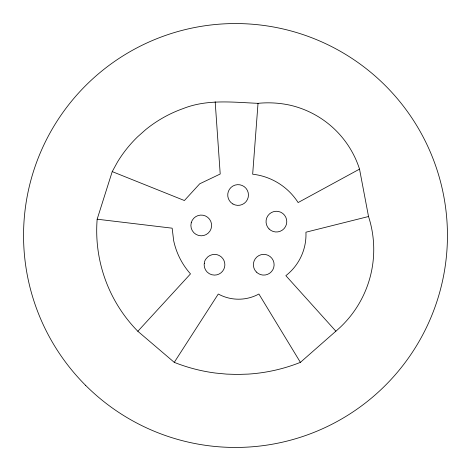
<?xml version="1.0" encoding="UTF-8"?>
<svg xmlns="http://www.w3.org/2000/svg" width="471" height="471" viewBox="0 0 471 471"><rect width="100%" height="100%" fill="white"/><g stroke="black" fill="none" stroke-linecap="round" stroke-linejoin="round"><path stroke-width="0.71" d="M258.026 103.332L252.668 174.205A62.331 62.331 0 0 1 298.119 202.554L359.532 169.118L368.528 216.519A107.011 107.011 0 0 1 335.87 331.19L300.404 362.358A170.484 170.484 0 0 1 248.093 374.109L237.337 374.451L226.575 374.109L215.853 373.097A170.484 170.484 0 0 1 174.264 362.358L137.838 331.278A143.596 143.596 0 0 1 97.161 219.203L112.228 171.603L117.438 162.101A126.075 126.075 0 0 1 137.673 136.749L145.786 129.554A126.075 126.075 0 0 1 183.443 108.477C207.287 99.034 233.098 102.278 258.026 103.332C268.906 102.254 279.886 102.919 290.554 105.304A95.472 95.472 0 0 1 359.532 169.118M174.264 362.358L218.279 294.016A42.355 42.355 0 0 0 258.891 294.016L300.404 362.358M137.838 331.278L190.496 273.887A72.34 72.34 0 0 1 173.669 240.64L172.15 228.182L97.161 219.203M368.528 216.519L305.932 232.203A52.057 52.057 0 0 1 285.862 275.665L335.87 331.19M112.228 171.603L184.402 200.534L199.728 183.796L220.21 174.011L215.176 101.742M191.232 222.759L190.879 225.438A10.368 10.368 0 0 0 198.562 235.453L201.247 235.806A10.368 10.368 0 0 0 211.573 226.345A10.368 10.368 0 0 0 203.048 215.229A10.368 10.368 0 0 0 191.232 222.759M204.314 263.395L204.137 264.737A10.368 10.368 0 0 0 211.82 274.752L214.505 275.105A10.368 10.368 0 0 0 217.184 254.723C213.257 253.745 208.712 255.111 206.345 258.479A7.783 7.783 0 0 0 204.314 263.395M256.418 272.067A10.368 10.368 0 0 0 273.763 267.422A10.368 10.368 0 0 0 261.064 254.723A10.368 10.368 0 0 0 256.418 272.067M232.91 203.99A10.368 10.368 0 0 0 248.458 195.012A10.368 10.368 0 0 0 232.91 186.033A10.368 10.368 0 0 0 232.91 203.99M269.076 228.959A10.368 10.368 0 0 0 286.421 224.314A10.368 10.368 0 0 0 273.728 211.614A10.368 10.368 0 0 0 269.076 228.959M85.628 385.372A211.95 211.95 0 0 0 440.226 290.354A211.95 211.95 0 0 0 180.646 30.774A211.95 211.95 0 0 0 85.628 385.372"/></g></svg>
